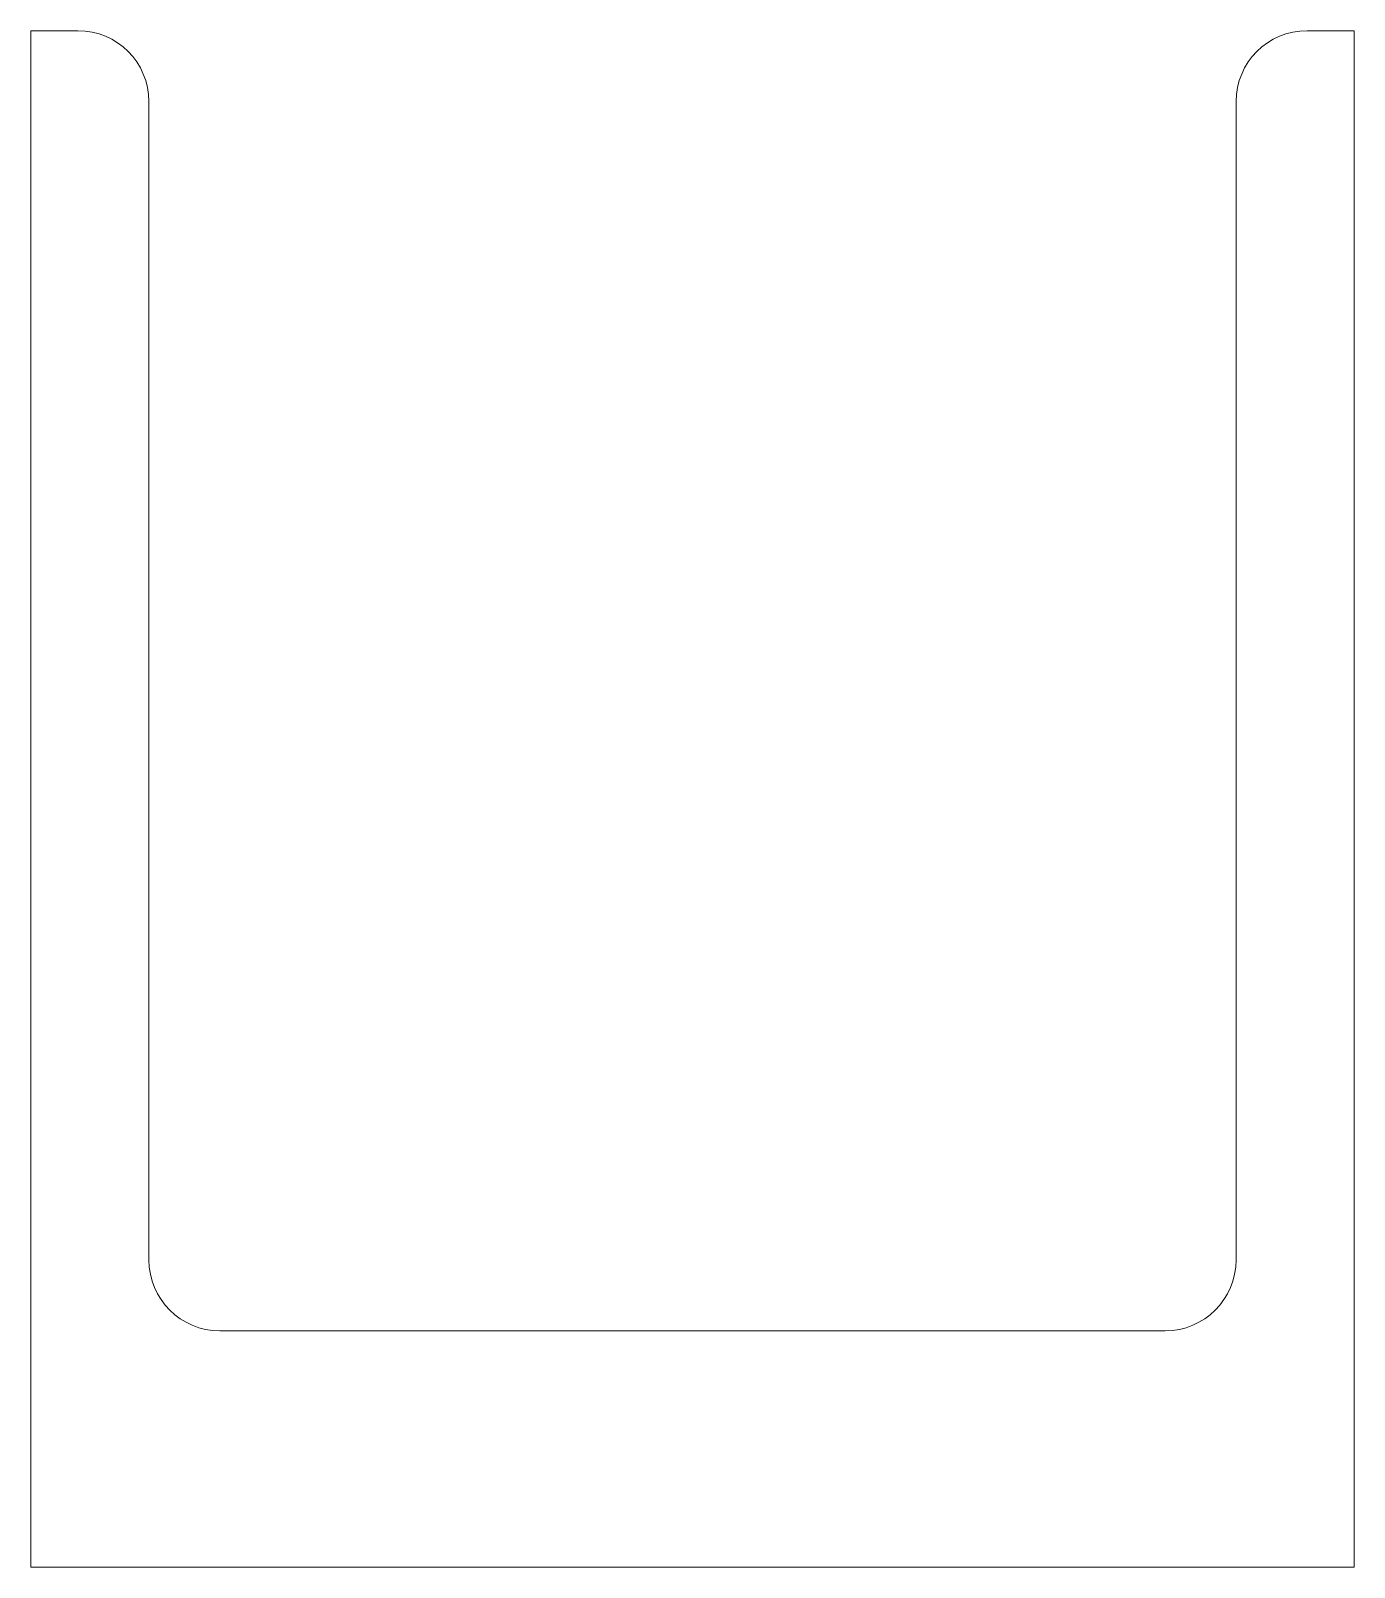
# Model space of a CAD drawing. Header units: millimetres. Extents: x 0 to 56, y 0 to 65.
import ezdxf

# ---------------------------------------------------------------- set-up
doc = ezdxf.new("R2010")
doc.units = ezdxf.units.MM

msp = doc.modelspace()

# ---------------------------------------------------------------- linework, layer by layer
at = {"color": 7, "linetype": 'Continuous', "lineweight": 15}
for p, q in [((0, 65), (0, 0)), ((2, 65), (0, 65)), ((56, 65), (54, 65)), ((56, 0), (56, 65)), ((5, 13), (5, 62)), ((51, 62), (51, 13)), ((48, 10), (8, 10)), ((0, 0), (56, 0))]:
    msp.add_line(p, q, dxfattribs=at)
for centre, start, end in [((2, 62), 0, 90), ((54, 62), 90, 180), ((8, 13), 180, 270), ((48, 13), 270, 0)]:
    msp.add_arc(centre, 3, start, end, dxfattribs=at)

doc.saveas('drawing.dxf')
